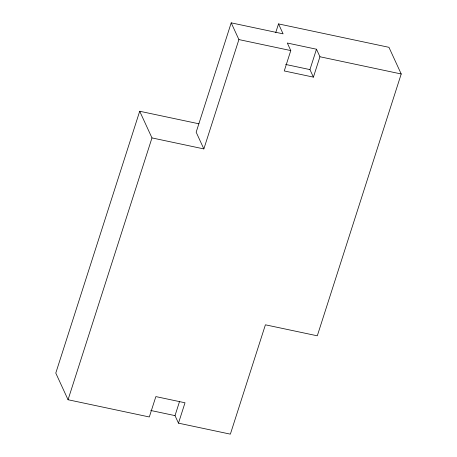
<?xml version="1.0" encoding="UTF-8"?>
<svg xmlns="http://www.w3.org/2000/svg" width="457" height="457" viewBox="0 0 457 457"><rect width="100%" height="100%" fill="white"/><g stroke="black" fill="none" stroke-linecap="round" stroke-linejoin="round"><path stroke-width="0.69" d="M198.904 123.796L139.705 111.251L55.783 373.072L68.053 399.744L149.325 416.973L155.854 396.596L185.011 402.777L178.481 423.153L230.362 434.15L265.408 324.807L317.295 335.809L401.217 73.983L388.947 47.317L278.519 23.907L275.691 32.733M68.053 399.744L151.975 137.917L139.705 111.251M278.519 23.907L283.094 33.847L231.208 22.85L196.162 132.193L203.856 148.913L151.975 137.917M203.856 148.913L238.902 39.576L231.208 22.85M290.783 50.573L284.254 70.949L313.411 77.13L319.94 56.754L316.478 49.219L287.322 43.038L290.783 50.573L238.902 39.576M178.481 423.153L175.014 415.619L179.59 401.355M313.411 77.13L309.943 69.595L316.478 49.219M319.94 56.754L401.217 73.983M285.648 64.448L309.943 69.595M150.719 410.466L175.014 415.619"/></g></svg>
